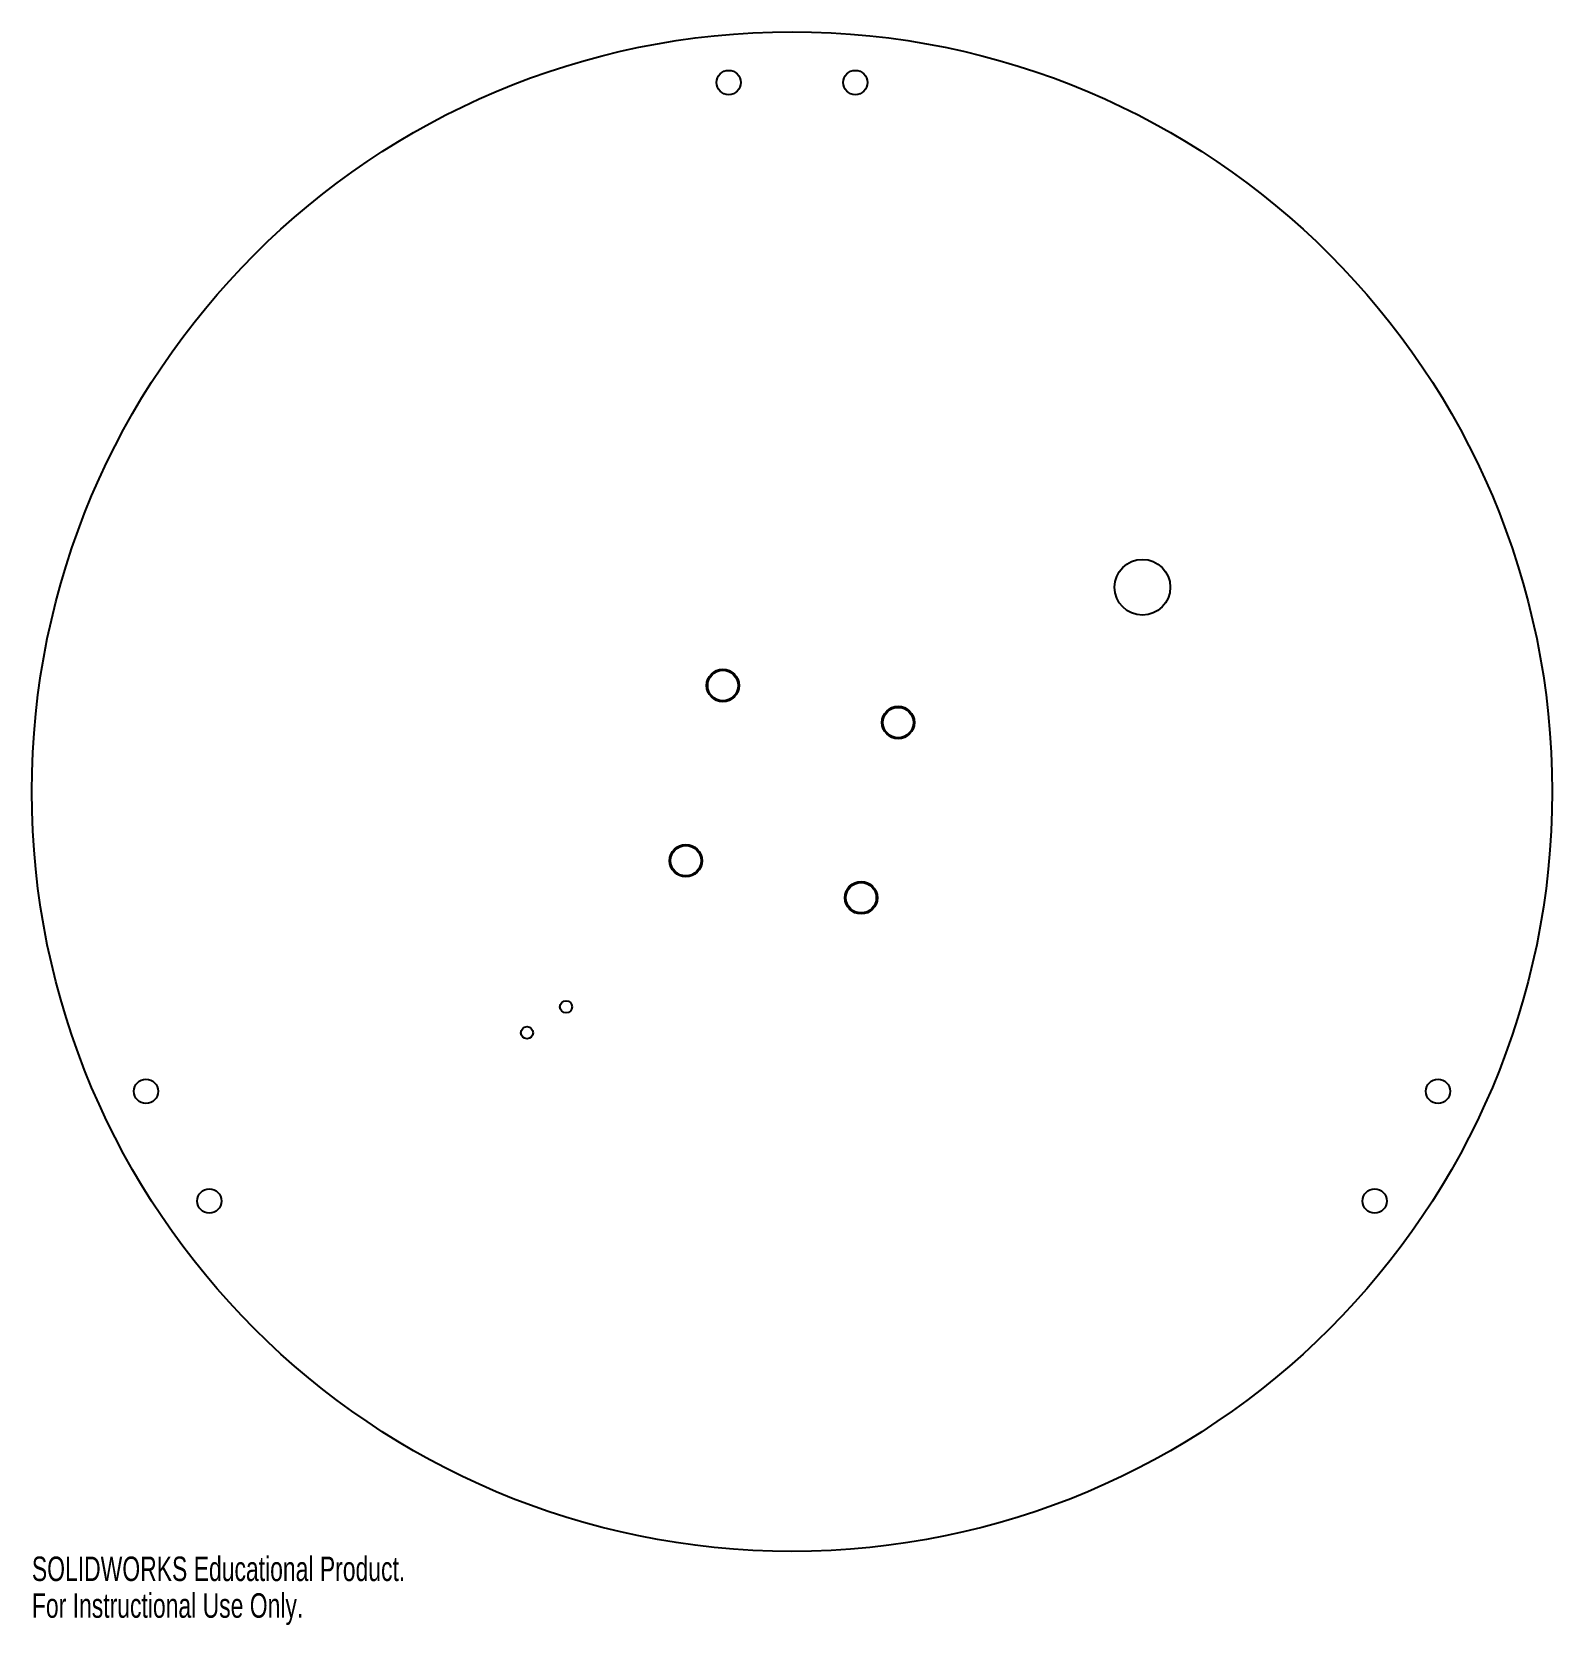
# Model space of a CAD drawing. Header units: millimetres. Extents: x -150 to 150, y -165 to 150.
import ezdxf

# ---------------------------------------------------------------- set-up
doc = ezdxf.new("R2010")
doc.units = ezdxf.units.MM
doc.styles.add('SLDTEXTSTYLE0', font='TXT', dxfattribs={"width": 0.7})

msp = doc.modelspace()

# ---------------------------------------------------------------- linework, layer by layer
at = {"color": 7, "linetype": 'Continuous', "lineweight": 25}
for centre, radius in [((0, 0), 150), ((-12.5, 140), 2.4), ((12.5, 140), 2.4), ((69.15, 40.35), 5.5), ((-13.64, 20.95), 3), ((20.95, 13.64), 3), ((-20.95, -13.64), 3), ((13.64, -20.95), 3), ((-44.59, -42.5), 1.2), ((-52.29, -47.6), 1.2), ((-127.49, -59.17), 2.4), ((127.49, -59.17), 2.4), ((-114.99, -80.83), 2.4), ((114.99, -80.83), 2.4)]:
    msp.add_circle(centre, radius, dxfattribs=at)
at = {"color": 7, "linetype": 'Continuous'}
for centre in [(-13.64, 20.95), (20.95, 13.64), (-20.95, -13.64), (13.64, -20.95)]:
    msp.add_circle(centre, 3.2, dxfattribs=at)

# ---------------------------------------------------------------- texts
at = {"color": 7, "linetype": 'Continuous', "char_height": 4.8336, "attachment_point": 1, "style": 'SLDTEXTSTYLE0'}
for s, insert in [('SOLIDWORKS Educational Product.', (-150, -151.02)), ('For Instructional Use Only.', (-150, -158.27))]:
    msp.add_mtext(s, dxfattribs=dict(at, insert=insert))

doc.saveas('drawing.dxf')
